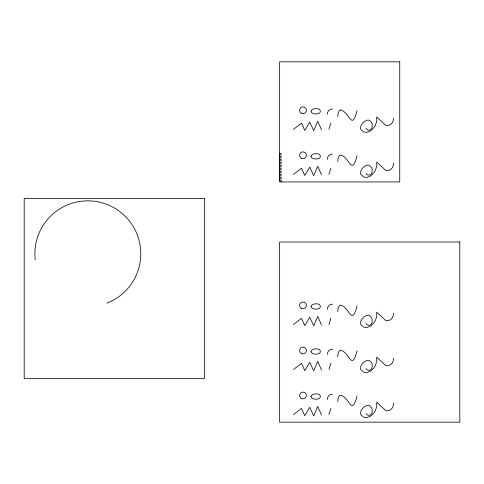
<?xml version="1.0" encoding="UTF-8"?>
<svg xmlns="http://www.w3.org/2000/svg" width="484" height="484" viewBox="0 0 484 484"><rect width="100%" height="100%" fill="white"/><g stroke="black" fill="none" stroke-linecap="round" stroke-linejoin="round"><path stroke-width="0.73" d="M337.778 116.517L338.08 113.093L339.351 110.594A2.366 2.366 0 0 1 340.736 109.995M337.778 161.553L338.08 158.129L339.351 155.636A2.366 2.366 0 0 1 340.736 155.037C349.611 157.155 351.638 176.654 357.071 155.66M337.778 311.684L338.08 308.26L339.351 305.761A2.366 2.366 0 0 1 340.736 305.162C349.611 307.286 351.638 326.785 357.071 305.791M337.778 356.72L338.08 353.302L339.351 350.803A2.366 2.366 0 0 1 340.736 350.204C349.611 352.322 351.638 371.821 357.071 350.827M337.778 401.762L338.08 398.338L339.351 395.839A2.366 2.366 0 0 1 340.736 395.24C349.611 397.364 351.638 416.857 357.071 395.87M357.071 110.624C351.638 131.612 349.611 112.119 340.736 109.995M328.945 129.343L330.844 123.075M328.945 174.385L330.844 168.111M328.945 324.516L330.844 318.242M328.945 369.552L330.844 363.278M328.945 414.588L330.844 408.321M293.492 129.343L301.478 123.166L304.805 130.486L309.748 122.028L313.735 130.674L317.728 121.175L321.527 129.821M293.492 174.385L301.478 168.208L304.805 175.523L309.748 167.065L313.735 175.716L317.728 166.212L321.527 174.857M293.492 324.516L301.478 318.339L304.805 325.653L309.748 317.195L313.735 325.841L317.728 316.342L321.527 324.988M293.492 369.552L301.478 363.375L304.805 370.69L309.748 362.232L313.735 370.883L317.728 361.379L321.527 370.03M293.492 414.588L301.478 408.411L304.805 415.732L309.748 407.274L313.735 415.919L317.728 406.415L321.527 415.066M279.643 153.422L281.143 153.422L281.143 154.922L279.643 154.922M279.643 156.429L281.143 156.429L281.143 157.929L279.643 157.929M279.643 159.43L281.143 159.43L281.143 160.93L279.643 160.93M279.643 162.43L281.143 162.43L281.143 163.931L279.643 163.931M279.643 165.431L281.143 165.431L281.143 166.938L279.643 166.938M279.643 168.438L281.143 168.438L281.143 169.938L279.643 169.938M279.643 171.439L281.143 171.439L281.143 172.939L279.643 172.939M279.643 174.44L281.143 174.44L281.143 175.946L279.643 175.946M279.643 177.447L281.143 177.447L281.143 178.947L279.643 178.947M279.643 180.447L281.143 180.447L281.143 181.948M366.043 128.369C367.029 130.39 369.933 130.759 371.27 128.913A4.501 4.501 0 0 0 371.996 127.776L372.214 124.297A7.496 7.496 0 0 0 371.621 122.67L369.474 120.347A3.206 3.206 0 0 0 368.62 120.086L366.775 120.25L364.458 121.454A11.441 11.441 0 0 0 362.316 123.462L360.858 125.919L360.592 128.478A3.733 3.733 0 0 0 360.967 129.524L363.26 131.618A6.77 6.77 0 0 0 367.181 132.265L370.502 130.995L373.793 127.824A16.674 16.674 0 0 0 375.415 125.211L376.752 121.218L376.715 116.995L385.984 125.562A6.522 6.522 0 0 0 393.335 117.939M366.043 173.411C367.029 175.426 369.933 175.795 371.27 173.95A4.501 4.501 0 0 0 371.996 172.812L372.214 169.333A7.496 7.496 0 0 0 371.621 167.706L369.474 165.389A3.206 3.206 0 0 0 368.62 165.123L366.775 165.286L364.458 166.49A11.441 11.441 0 0 0 362.316 168.499L360.858 170.955L360.592 173.52A3.733 3.733 0 0 0 360.967 174.567L363.26 176.654A6.77 6.77 0 0 0 367.181 177.307L370.502 176.031L373.793 172.861A16.674 16.674 0 0 0 375.415 170.247L376.752 166.26L376.715 162.031L385.984 170.598A6.522 6.522 0 0 0 393.335 162.981M366.043 323.542C367.029 325.557 369.933 325.926 371.27 324.08A4.501 4.501 0 0 0 371.996 322.943L372.214 319.464A7.496 7.496 0 0 0 371.621 317.837L369.474 315.514A3.206 3.206 0 0 0 368.62 315.253L366.775 315.417L364.458 316.621A11.441 11.441 0 0 0 362.316 318.629L360.858 321.086L360.592 323.645A3.733 3.733 0 0 0 360.967 324.691L363.26 326.785A6.77 6.77 0 0 0 367.181 327.438L370.502 326.162L373.793 322.991A16.674 16.674 0 0 0 375.415 320.378L376.752 316.391L376.715 312.162L385.984 320.729A6.522 6.522 0 0 0 393.335 313.106M366.043 368.578C367.029 370.593 369.933 370.962 371.27 369.117A4.501 4.501 0 0 0 371.996 367.979L372.214 364.5A7.496 7.496 0 0 0 371.621 362.873L369.474 360.556A3.206 3.206 0 0 0 368.62 360.29L366.775 360.453L364.458 361.663A11.441 11.441 0 0 0 362.316 363.666L360.858 366.122L360.592 368.687A3.733 3.733 0 0 0 360.967 369.734L363.26 371.821A6.77 6.77 0 0 0 367.181 372.474L370.502 371.198L373.793 368.028A16.674 16.674 0 0 0 375.415 365.414L376.752 361.427L376.715 357.198L385.984 365.765A6.522 6.522 0 0 0 393.335 358.148M366.043 413.614C367.029 415.635 369.933 416.004 371.27 414.159A4.501 4.501 0 0 0 371.996 413.021L372.214 409.543A7.496 7.496 0 0 0 371.621 407.915L369.474 405.592A3.206 3.206 0 0 0 368.62 405.332L366.775 405.495L364.458 406.699A11.441 11.441 0 0 0 362.316 408.708L360.858 411.164L360.592 413.723A3.733 3.733 0 0 0 360.967 414.77L363.26 416.863A6.77 6.77 0 0 0 367.181 417.51L370.502 416.24L373.793 413.07A16.674 16.674 0 0 0 375.415 410.456L376.752 406.463L376.715 402.24L385.984 410.807A6.522 6.522 0 0 0 393.335 403.184M35.223 259.847A52.95 52.95 0 0 1 77.307 201.888A52.95 52.95 0 0 1 138.636 238.902A52.95 52.95 0 0 1 106.964 303.147M327.42 159.272A4.949 4.949 0 0 1 332.55 154.045M327.42 114.236A4.949 4.949 0 0 1 332.55 109.003M327.42 309.403A4.949 4.949 0 0 1 332.55 304.17M327.42 354.439A4.949 4.949 0 0 1 332.55 349.212M327.42 399.481A4.949 4.949 0 0 1 332.55 394.248M311 111.048C310.928 113.02 313.36 113.734 314.945 113.903A8.766 8.766 0 0 0 316.711 113.903C321.57 114.357 321.57 108.222 316.711 108.67A8.766 8.766 0 0 0 314.945 108.67L312.398 109.408L311 111.048M311 156.09C310.928 158.062 313.36 158.77 314.945 158.946A8.766 8.766 0 0 0 316.711 158.946C321.57 159.393 321.57 153.265 316.711 153.712A8.766 8.766 0 0 0 314.945 153.712L312.398 154.444L311 156.09M311 306.215C310.928 308.187 313.36 308.901 314.945 309.07A8.766 8.766 0 0 0 316.711 309.07C321.57 309.524 321.57 303.389 316.711 303.843A8.766 8.766 0 0 0 314.945 303.843L312.398 304.575L311 306.215M311 351.257C310.928 353.229 313.36 353.943 314.945 354.113A8.766 8.766 0 0 0 316.711 354.113C321.57 354.56 321.57 348.432 316.711 348.879A8.766 8.766 0 0 0 314.945 348.879L312.398 349.611L311 351.257M311 396.293C310.928 398.265 313.36 398.979 314.945 399.149A8.766 8.766 0 0 0 316.711 399.149C321.57 399.602 321.57 393.468 316.711 393.916A8.766 8.766 0 0 0 314.945 393.916L312.398 394.654L311 396.293M399.748 61.843L279.643 61.843L279.643 181.948L399.748 181.948L399.748 61.843M204.357 198.494L24.2 198.494L24.2 378.651L204.357 378.651L204.357 198.494M459.8 242L279.643 242L279.643 422.157L459.8 422.157L459.8 242M301.236 158.171A3.382 3.382 0 0 0 306.378 155.364A3.382 3.382 0 0 0 301.375 152.315A3.382 3.382 0 0 0 301.236 158.171M301.236 113.135A3.382 3.382 0 0 0 306.378 110.322A3.382 3.382 0 0 0 301.375 107.273A3.382 3.382 0 0 0 301.236 113.135M301.236 308.302A3.382 3.382 0 0 0 306.378 305.489A3.382 3.382 0 0 0 301.375 302.439A3.382 3.382 0 0 0 301.236 308.302M301.236 353.338A3.382 3.382 0 0 0 306.378 350.531A3.382 3.382 0 0 0 301.375 347.482A3.382 3.382 0 0 0 301.236 353.338M301.236 398.38A3.382 3.382 0 0 0 306.378 395.567A3.382 3.382 0 0 0 301.375 392.518A3.382 3.382 0 0 0 301.236 398.38"/></g></svg>
